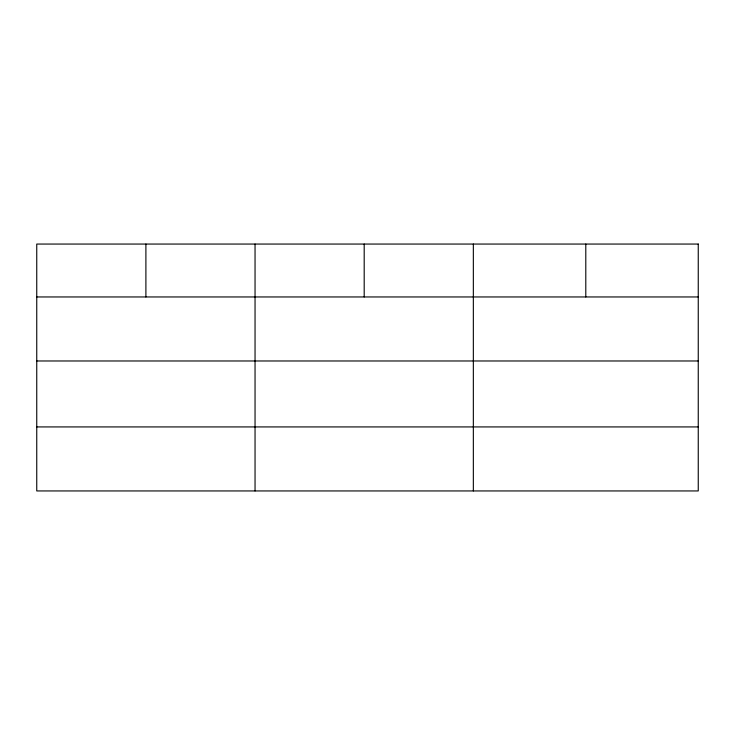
<?xml version="1.0" encoding="UTF-8"?>
<svg xmlns="http://www.w3.org/2000/svg" width="735" height="735" viewBox="0 0 735 735"><rect width="100%" height="100%" fill="white"/><g stroke="black" fill="none" stroke-linecap="round" stroke-linejoin="round"><path stroke-width="1.1" d="M36.75 296.958L698.25 296.958M36.75 360.977L698.25 360.977M36.75 426.925L698.25 426.925M585.795 244.057L585.795 296.958M473.34 244.057L473.34 490.943M364.192 244.057L364.192 296.958M255.045 244.057L255.045 490.943M145.898 244.057L145.898 296.958M698.25 244.057L36.75 244.057L36.75 490.943L698.25 490.943L698.25 244.057"/></g></svg>
